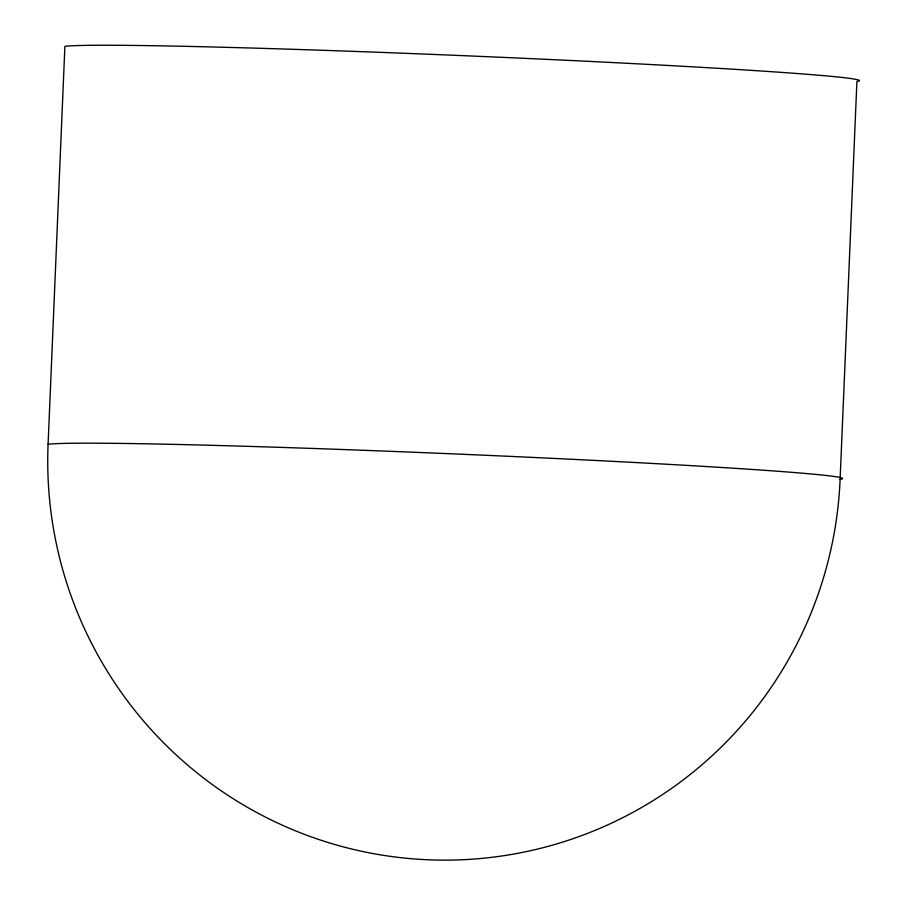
<?xml version="1.0" encoding="UTF-8"?>
<svg xmlns="http://www.w3.org/2000/svg" width="905" height="905" viewBox="0 0 905 905"><rect width="100%" height="100%" fill="white"/><g stroke="black" fill="none" stroke-linecap="round" stroke-linejoin="round"><path stroke-width="1.36" d="M48.089 444.287L64.889 46.37A398.358 8.349 2.4 0 1 500.725 57.275A398.358 8.349 2.4 0 1 856.911 81.45L840.112 479.367A398.358 396.311 80.6 0 1 427.318 859.75A398.358 396.311 80.6 0 1 48.089 444.287A398.358 8.349 2.4 0 1 483.937 455.204A398.358 8.349 2.4 0 1 840.112 479.367"/></g></svg>
